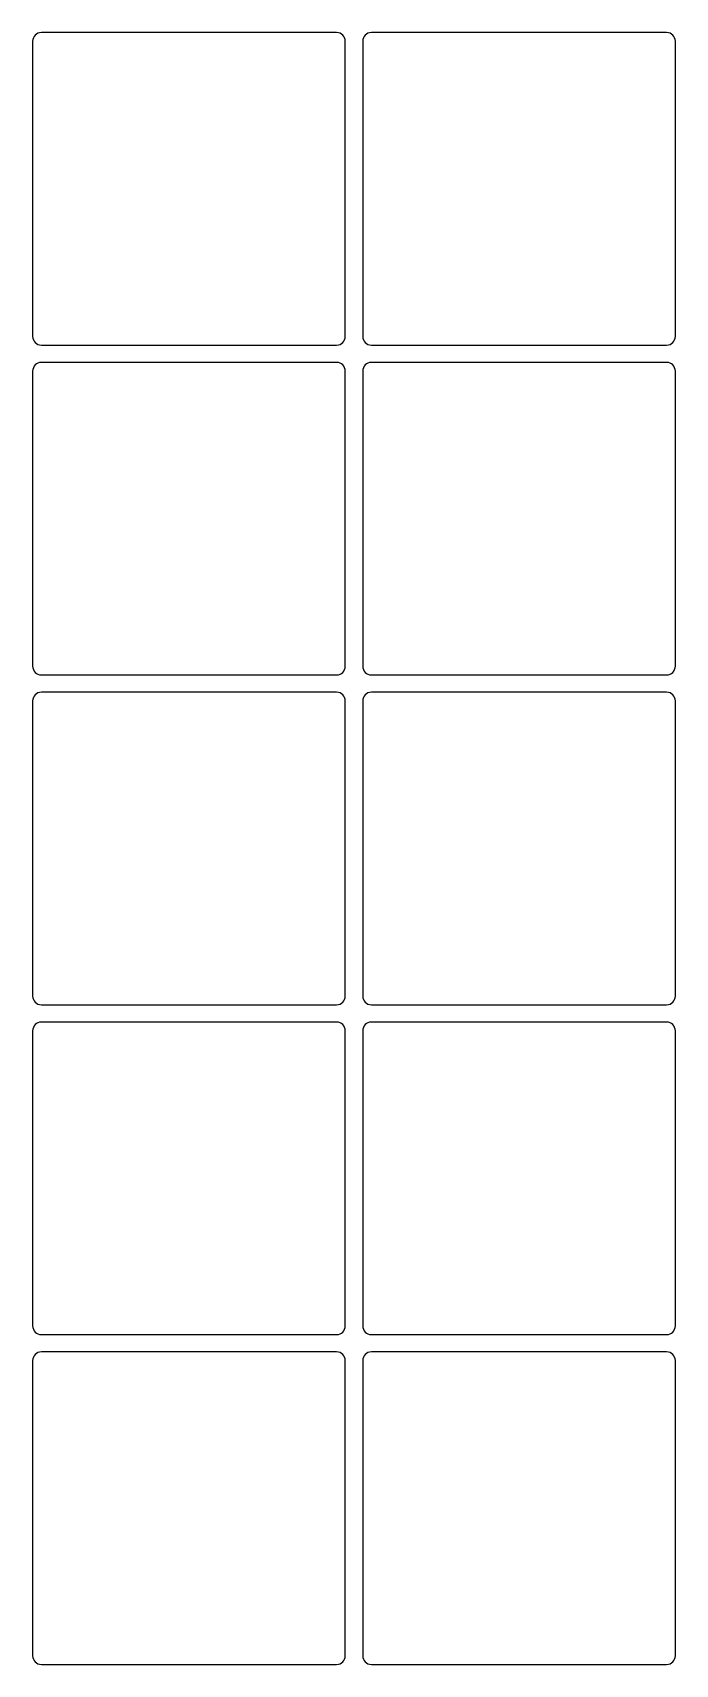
# Model space of a CAD drawing. Header units: millimetres. Extents: x 53 to 252, y -147 to -53.
# Drawn here: x 53 to 90, y -147 to -53 of the extents above.
import ezdxf

# ---------------------------------------------------------------- set-up
doc = ezdxf.new("R2010")
doc.units = ezdxf.units.MM

msp = doc.modelspace()

# ---------------------------------------------------------------- linework, layer by layer
for p, q in [((53, -53.5), (53, -70.5)), ((70.5, -53), (53.5, -53)), ((71, -70.5), (71, -53.5)), ((72, -53.5), (72, -70.5)), ((89.5, -53), (72.5, -53)), ((90, -70.5), (90, -53.5)), ((53.5, -71), (70.5, -71)), ((72.5, -71), (89.5, -71)), ((70.5, -72), (53.5, -72)), ((89.5, -72), (72.5, -72)), ((53, -72.5), (53, -89.5)), ((71, -89.5), (71, -72.5)), ((72, -72.5), (72, -89.5)), ((90, -89.5), (90, -72.5)), ((53.5, -90), (70.5, -90)), ((72.5, -90), (89.5, -90)), ((70.5, -91), (53.5, -91)), ((89.5, -91), (72.5, -91)), ((53, -91.5), (53, -108.5)), ((71, -108.5), (71, -91.5)), ((72, -91.5), (72, -108.5)), ((90, -108.5), (90, -91.5)), ((53.5, -109), (70.5, -109)), ((72.5, -109), (89.5, -109)), ((53, -110.5), (53, -127.5)), ((70.5, -110), (53.5, -110)), ((71, -127.5), (71, -110.5)), ((72, -110.5), (72, -127.5)), ((89.5, -110), (72.5, -110)), ((90, -127.5), (90, -110.5)), ((53.5, -128), (70.5, -128)), ((72.5, -128), (89.5, -128)), ((53, -129.5), (53, -146.5)), ((70.5, -129), (53.5, -129)), ((71, -146.5), (71, -129.5)), ((72, -129.5), (72, -146.5)), ((89.5, -129), (72.5, -129)), ((90, -146.5), (90, -129.5)), ((53.5, -147), (70.5, -147)), ((72.5, -147), (89.5, -147))]:
    msp.add_line(p, q)
for centre, start, end in [((53.5, -53.5), 90, 180), ((70.5, -53.5), 0, 90), ((72.5, -53.5), 90, 180), ((89.5, -53.5), 0, 90), ((53.5, -70.5), 180, 270), ((70.5, -70.5), 270, 0), ((72.5, -70.5), 180, 270), ((89.5, -70.5), 270, 0), ((53.5, -72.5), 90, 180), ((70.5, -72.5), 0, 90), ((72.5, -72.5), 90, 180), ((89.5, -72.5), 0, 90), ((53.5, -89.5), 180, 270), ((70.5, -89.5), 270, 0), ((72.5, -89.5), 180, 270), ((89.5, -89.5), 270, 0), ((53.5, -91.5), 90, 180), ((70.5, -91.5), 0, 90), ((72.5, -91.5), 90, 180), ((89.5, -91.5), 0, 90), ((53.5, -108.5), 180, 270), ((70.5, -108.5), 270, 0), ((72.5, -108.5), 180, 270), ((89.5, -108.5), 270, 0), ((53.5, -110.5), 90, 180), ((70.5, -110.5), 0, 90), ((72.5, -110.5), 90, 180), ((89.5, -110.5), 0, 90), ((53.5, -127.5), 180, 270), ((70.5, -127.5), 270, 0), ((72.5, -127.5), 180, 270), ((89.5, -127.5), 270, 0), ((53.5, -129.5), 90, 180), ((70.5, -129.5), 0, 90), ((72.5, -129.5), 90, 180), ((89.5, -129.5), 0, 90), ((53.5, -146.5), 180, 270), ((70.5, -146.5), 270, 0), ((72.5, -146.5), 180, 270), ((89.5, -146.5), 270, 0)]:
    msp.add_arc(centre, 0.5, start, end)

doc.saveas('drawing.dxf')
